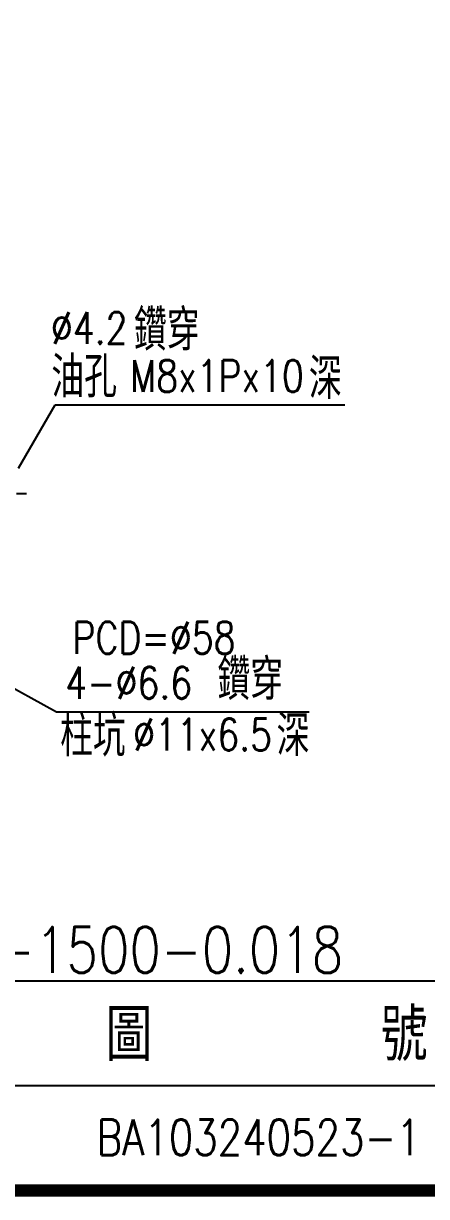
# Model space of a CAD drawing. Header units: millimetres. Extents: x 2300 to 2707, y 6 to 295.
# Drawn here: x 2543.1 to 2587.4, y 6.1 to 134.8 of the extents above; entities that cross this region are included whole.
import ezdxf
from ezdxf.enums import TextEntityAlignment as Align

# ---------------------------------------------------------------- set-up
doc = ezdxf.new("R2010")
doc.units = ezdxf.units.MM
doc.header["$LTSCALE"] = 10
doc.linetypes.add('C', pattern=[2.5625, 2, -0.25, 0.0625, -0.25])
doc.layers.get('0').update_dxf_attribs({"linetype": 'CONTINUOUS'})
doc.layers.add('C', color=5, linetype='C')
doc.styles.add('SIMPLEX', font='SIMPLEX.shx', dxfattribs={"width": 0.8, "height": 3.5, "bigfont": 'chineset.shx'})
doc.styles.get("Standard").update_dxf_attribs({"font": 'TXT', "width": 0.8, "bigfont": 'CHINESET'})

msp = doc.modelspace()

# ---------------------------------------------------------------- linework, layer by layer
at = {"color": 6}
for p, q in [((2542.5869, 86.0282), (2546.6329, 92.9649)), ((2546.6329, 92.9649), (2578.3921, 92.9649)), ((2537.5098, 64.3924), (2546.7761, 59.3012)), ((2546.7761, 59.3012), (2574.4895, 59.3012))]:
    msp.add_line(p, q, dxfattribs=at)
at = {"color": 3}
for p, q in [((2454.1626, 29.7983), (2706.4667, 29.7983)), ((2539.8795, 18.2956), (2706.4667, 18.2956))]:
    msp.add_line(p, q, dxfattribs=at)
msp.add_lwpolyline([(2300.2066, 6.7929, 1.3507, 1.3507, 0), (2706.4667, 6.7929, 1.3507, 1.3507, 0), (2706.4667, 294.6038, 1.3507, 1.3507, 0), (2300.2066, 294.6038, 1.3507, 1.3507, 0)], format="xyseb", close=True)
at = {"layer": 'C', "color": 1}
msp.add_line((2465.4822, 83.264), (2543.4671, 83.264), dxfattribs=at)

# ---------------------------------------------------------------- texts
at = {"color": 3, "style": 'SIMPLEX', "width": 0.8}
for s, height, p in [('=1R32-05T4-1FDIC-1250-1500-0.018', 5.029218, (2465.9625, 33.1741)), ('BA103240523-1', 3.915304, (2551.1638, 12.6066))]:
    msp.add_text(s, height=height, dxfattribs=at).set_placement(p, align=Align.MIDDLE_LEFT)
at = {"color": 3, "width": 0.9}
msp.add_text('圖     號', height=5.74245, dxfattribs=at).set_placement((2552.1239, 20.971))
at = {"color": 3, "style": 'SIMPLEX'}
for s, insert, char_height, attachment_point in [('%%c4.2', (2550.3506, 101.4005), 3.5, 5), ('鑽穿', (2555.2647, 98.9217), 4.5, 7), ('油孔', (2546.1977, 93.7801), 4.5, 7), ('M8x1Px10', (2564.3645, 96.1408), 3.5, 5), ('深', (2574.4557, 93.6177), 4.5, 7), ('PCD=%%C58', (2557.4723, 67.4227), 3.5, 5), ('鑽穿', (2564.4248, 60.5874), 4.5, 7), ('4-%%c6.6', (2554.6856, 62.4794), 3.5, 5), ('柱坑', (2547.1592, 54.3758), 4.5, 7), ('深', (2570.9169, 54.4596), 4.5, 7), ('%%c11x6.5', (2562.789, 56.7951), 3.5, 5)]:
    msp.add_mtext(s, dxfattribs=dict(at, insert=insert, char_height=char_height, attachment_point=attachment_point))

doc.saveas('drawing.dxf')
